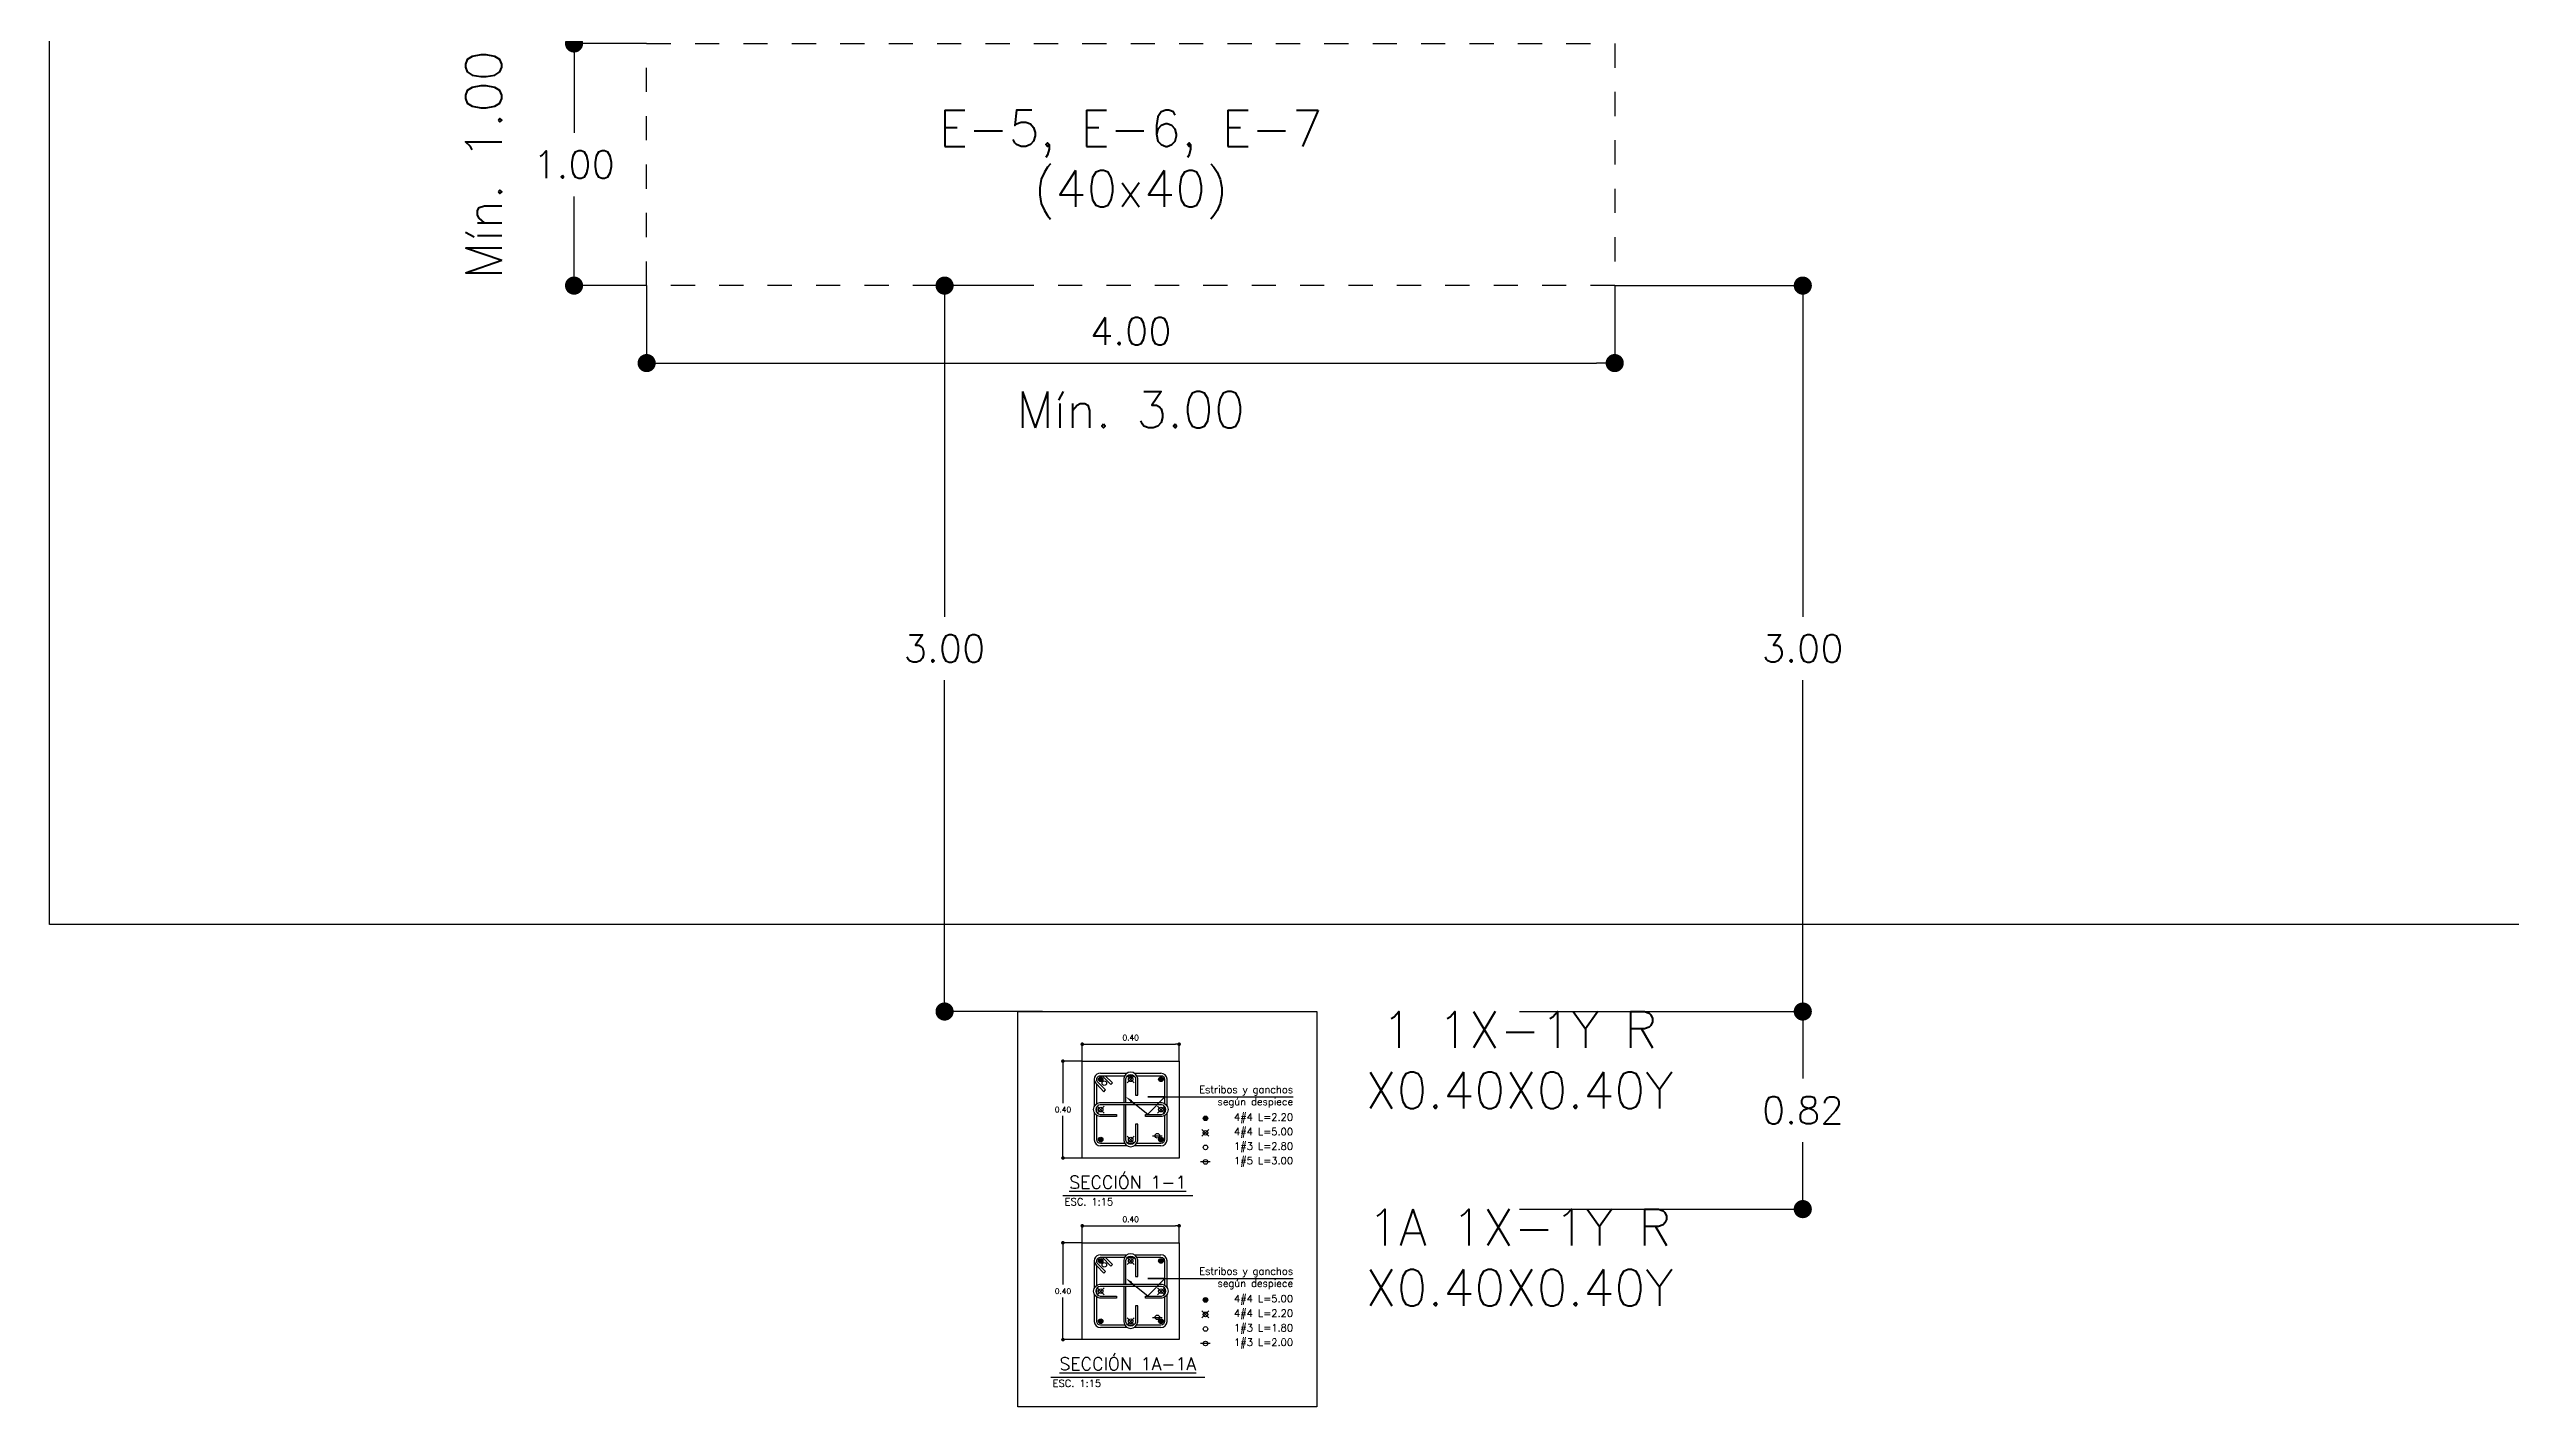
# Model space of a CAD drawing. Header units: millimetres. Extents: x 22.8 to 41.6, y 25.5 to 43.1.
# Drawn here: x 22.83 to 33, y 25.8 to 31.41 of the extents above; entities that cross this region are included whole.
import ezdxf
from ezdxf import colors
from ezdxf.entities.mleader import LeaderData, LeaderLine
from ezdxf.enums import TextEntityAlignment as Align
from ezdxf.math import Vec2, Vec3

# ---------------------------------------------------------------- set-up
doc = ezdxf.new("R2010")
doc.units = ezdxf.units.MM
doc.header["$LTSCALE"] = 0.01
doc.set_wipeout_variables(frame=1)
doc.linetypes.add('DASHED2', pattern=[0.375, 0.25, -0.125])
for name, color, linetype in [('FC_BORDES', 4, 'Continuous'), ('FC_COTAS', 1, 'Continuous'), ('FC_COTAS @ 15', 1, 'Continuous'), ('FC_ESTRIBOS', 3, 'Continuous'), ('FC_GANCHOS', 4, 'Continuous'), ('FC_INDICACIONES', 30, 'Continuous'), ('FC_INDICACIONES @ 75', 30, 'Continuous'), ('FC_PROYECCION', 6, 'DASHED2'), ('FC_R-100 @ 75', 12, 'Continuous'), ('FC_R-200', 5, 'Continuous'), ('FC_R-80', 11, 'Continuous'), ('FC_R-80 @ 15', 11, 'Continuous'), ('FC_REFUERZO 2', 1, 'Continuous')]:
    doc.layers.add(name, color=color, linetype=linetype)
for name, color, linetype, plot in [('FC_CAJON COLUMNAS', 230, 'Continuous', False), ('FC_HOJA', 230, 'Continuous', False), ('FC_TEXTO NO IMPRIMIR @ 75', 252, 'Continuous', False)]:
    doc.layers.add(name, color=color, linetype=linetype, plot=plot)
doc.styles.add('FC_TEXT', font='romans.shx', dxfattribs={"height": 0.002})
doc.styles.add('FC_TEXT1', font='romans.shx')
doc.dimstyles.new('FC_COTAS', dxfattribs={"dimtxt": 0.0015, "dimasz": 0.001, "dimexe": 0, "dimexo": 0, "dimgap": 0.001, "dimtad": 1, "dimtih": 1, "dimtoh": 1, "dimzin": 0, "dimdsep": 46, "dimtxsty": 'FC_TEXT1', "dimblk": 'DOT', "dimcen": 0.09, "dimclrd": 256, "dimclre": 256, "dimclrt": 256, "dimadec": 0, "dimazin": 0, "dimtfac": 1, "dimtix": 1, "dimtmove": 2, "dimatfit": 3, "dimfxl": 1.002, "dimtolj": 1, "dimtzin": 0, "dimlwd": -1, "dimarcsym": 0})

# ---------------------------------------------------------------- blocks, each defined once
blk = doc.blocks.new('_Dot')
at = {"color": 0, "linetype": 'ByBlock', "lineweight": -2}
blk.add_line((-0.5, 0), (-1, 0), dxfattribs=at)
at = {"color": 0, "linetype": 'ByBlock', "const_width": 0.5}
blk.add_lwpolyline([(-0.25, 0, 1), (0.25, 0, 1)], format="xyb", close=True, dxfattribs=at)
blk = doc.blocks.new('*D32')
at = {"layer": 'Defpoints', "color": 0, "ltscale": 0.6, "transparency": 16777216}
for p in [(25.299, 31.434), (24.999, 30.434), (25.299, 30.434)]:
    blk.add_point(p, dxfattribs=at)
at = {"layer": 'FC_INDICACIONES', "lineweight": -2, "ltscale": 0.6, "transparency": 16777216}
for p, q in [((25.299, 31.434), (24.999, 31.434)), ((25.299, 30.434), (24.999, 30.434))]:
    blk.add_line(p, q, dxfattribs=at)
at = {"layer": 'FC_INDICACIONES', "ltscale": 0.6, "transparency": 16777216}
for p, q in [((24.999, 31.359), (24.999, 31.065)), ((24.999, 30.509), (24.999, 30.802))]:
    blk.add_line(p, q, dxfattribs=at)
at = {"layer": 'FC_INDICACIONES', "ltscale": 0.6, "transparency": 16777216, "xscale": 0.075, "yscale": 0.075, "zscale": 0.075}
for p, rotation in [((24.999, 31.434), 90), ((24.999, 30.434), 270)]:
    blk.add_blockref('_Dot', p, dxfattribs=dict(at, rotation=rotation))
at = {"layer": 'FC_INDICACIONES', "ltscale": 0.6, "transparency": 16777216, "insert": (24.999, 30.934), "char_height": 0.1125, "attachment_point": 5, "style": 'FC_TEXT1'}
blk.add_mtext('\\A1;1.00', dxfattribs=at)
blk = doc.blocks.new('*D65')
at = {"layer": 'Defpoints', "color": 0, "ltscale": 0.6, "transparency": 16777216}
for p in [(25.299, 30.434), (29.299, 30.434), (29.299, 30.114)]:
    blk.add_point(p, dxfattribs=at)
at = {"layer": 'FC_INDICACIONES', "lineweight": -2, "ltscale": 0.6, "transparency": 16777216}
for p, q in [((25.299, 30.434), (25.299, 30.114)), ((29.299, 30.434), (29.299, 30.114))]:
    blk.add_line(p, q, dxfattribs=at)
at = {"layer": 'FC_INDICACIONES', "ltscale": 0.6, "transparency": 16777216}
blk.add_line((25.374, 30.114), (29.224, 30.114), dxfattribs=at)
at = {"layer": 'FC_INDICACIONES', "ltscale": 0.6, "transparency": 16777216, "xscale": 0.075, "yscale": 0.075, "zscale": 0.075, "rotation": 180}
blk.add_blockref('_Dot', (25.299, 30.114), dxfattribs=at)
at = {"layer": 'FC_INDICACIONES', "ltscale": 0.6, "transparency": 16777216, "xscale": 0.075, "yscale": 0.075, "zscale": 0.075}
blk.add_blockref('_Dot', (29.299, 30.114), dxfattribs=at)
at = {"layer": 'FC_INDICACIONES', "ltscale": 0.6, "transparency": 16777216, "insert": (27.299, 30.246), "char_height": 0.1125, "attachment_point": 5, "style": 'FC_TEXT1'}
blk.add_mtext('\\A1;4.00', dxfattribs=at)
blk = doc.blocks.new('*U49')
at = {"layer": 'FC_ESTRIBOS'}
for p, q in [((-0.125, 0), (0.125, 0)), ((-0.15, -0.275), (-0.15, -0.025)), ((0.15, -0.025), (0.15, -0.275)), ((0.125, -0.3), (-0.125, -0.3))]:
    blk.add_line(p, q, dxfattribs=at)
blk.add_lwpolyline([(-0.138, -0.034, -0.595586), (-0.125, -0.01), (0.125, -0.01, -0.414214), (0.14, -0.025), (0.14, -0.275, -0.414214), (0.125, -0.29), (-0.125, -0.29, -0.414214), (-0.14, -0.275), (-0.14, -0.045)], format="xyb", dxfattribs=at)
for points in [[(-0.14, -0.045), (-0.111, -0.076), (-0.104, -0.069), (-0.138, -0.034)], [(-0.118, -0.01), (-0.082, -0.047), (-0.075, -0.04), (-0.105, -0.01)]]:
    blk.add_lwpolyline(points, dxfattribs=at)
for centre, start, end in [((0.125, -0.025), 360, 90), ((-0.125, -0.025), 90, 231.6004), ((-0.125, -0.275), 180, 270), ((0.125, -0.275), 270, 360)]:
    blk.add_arc(centre, 0.0253, start, end, dxfattribs=at)
blk = doc.blocks.new('*U5')
h = blk.add_hatch(color=256)
h.dxf.hatch_style = 1
edge = h.paths.add_edge_path()
edge.add_arc((0, 0), 0.0119, 0, 360, ccw=False)
blk.add_circle((0, 0), 0.0119)
blk = doc.blocks.new('*U56')
for p, q in [((0.018, -0.018), (-0.018, 0.018)), ((-0.018, -0.018), (0.018, 0.018))]:
    blk.add_line(p, q)
blk.add_circle((0, 0), 0.0119)
blk = doc.blocks.new('*U51')
blk.add_wipeout([(0.029, -0.185), (0.029, -0.253), (0.029, -0.257), (0.027, -0.26), (0.026, -0.264), (0.024, -0.267), (0.021, -0.27), (0.019, -0.272), (0.016, -0.274), (0.012, -0.276), (0.009, -0.278), (0.005, -0.278), (0.002, -0.279), (-0.002, -0.279), (-0.006, -0.278), (-0.009, -0.277), (-0.013, -0.276), (-0.016, -0.274), (-0.019, -0.272), (-0.022, -0.269), (-0.024, -0.266), (-0.026, -0.263), (-0.028, -0.26), (-0.029, -0.256), (-0.029, -0.253), (-0.029, 0.003), (-0.029, 0.007), (-0.028, 0.011), (-0.026, 0.014), (-0.024, 0.017), (-0.022, 0.02), (-0.019, 0.023), (-0.016, 0.025), (-0.013, 0.027), (-0.009, 0.028), (-0.006, 0.029), (-0.002, 0.029), (0.002, 0.03), (0.005, 0.029), (0.009, 0.028), (0.012, 0.027), (0.016, 0.025), (0.019, 0.023), (0.021, 0.02), (0.024, 0.018), (0.026, 0.014), (0.027, 0.011), (0.029, 0.008), (0.029, 0.004), (0.029, 0.003), (0.029, -0.065), (0.02, -0.065), (0.02, 0.002), (0.02, 0.003), (0.019, 0.005), (0.018, 0.008), (0.017, 0.01), (0.016, 0.012), (0.014, 0.014), (0.013, 0.015), (0.011, 0.017), (0.008, 0.018), (0.006, 0.019), (0.004, 0.02), (0.001, 0.02), (-0.001, 0.02), (-0.004, 0.02), (-0.006, 0.019), (-0.009, 0.018), (-0.011, 0.017), (-0.013, 0.015), (-0.015, 0.014), (-0.016, 0.012), (-0.018, 0.009), (-0.019, 0.007), (-0.019, 0.005), (-0.02, 0.002), (-0.02, -0.252), (-0.019, -0.254), (-0.019, -0.256), (-0.018, -0.259), (-0.016, -0.261), (-0.015, -0.263), (-0.013, -0.265), (-0.011, -0.266), (-0.009, -0.267), (-0.006, -0.268), (-0.004, -0.269), (-0.001, -0.269), (0.001, -0.269), (0.004, -0.269), (0.006, -0.268), (0.008, -0.267), (0.011, -0.266), (0.013, -0.265), (0.014, -0.263), (0.016, -0.261), (0.017, -0.259), (0.018, -0.257), (0.019, -0.254), (0.02, -0.252), (0.02, -0.185)])
blk.add_lwpolyline([(0.02, -0.185), (0.02, -0.251, -0.900773), (-0.02, -0.251), (-0.02, 0.002, -0.900773), (0.02, 0.002), (0.02, -0.065), (0.029, -0.065), (0.029, 0.003, 0.917819), (-0.029, 0.003), (-0.029, -0.252), (-0.029, -0.252, 0.917819), (0.029, -0.252), (0.029, -0.185)], format="xyb", close=True)
blk = doc.blocks.new('*U52')
blk.add_wipeout([(0.185, -0.029), (0.253, -0.029), (0.257, -0.029), (0.26, -0.027), (0.264, -0.026), (0.267, -0.024), (0.27, -0.021), (0.272, -0.019), (0.274, -0.016), (0.276, -0.012), (0.278, -0.009), (0.278, -0.005), (0.279, -0.002), (0.279, 0.002), (0.278, 0.006), (0.277, 0.009), (0.276, 0.013), (0.274, 0.016), (0.272, 0.019), (0.269, 0.022), (0.266, 0.024), (0.263, 0.026), (0.26, 0.028), (0.256, 0.029), (0.253, 0.029), (-0.003, 0.029), (-0.007, 0.029), (-0.011, 0.028), (-0.014, 0.026), (-0.017, 0.024), (-0.02, 0.022), (-0.023, 0.019), (-0.025, 0.016), (-0.027, 0.013), (-0.028, 0.009), (-0.029, 0.006), (-0.029, 0.002), (-0.03, -0.002), (-0.029, -0.005), (-0.028, -0.009), (-0.027, -0.012), (-0.025, -0.016), (-0.023, -0.019), (-0.02, -0.021), (-0.018, -0.024), (-0.014, -0.026), (-0.011, -0.027), (-0.008, -0.029), (-0.004, -0.029), (-0.003, -0.029), (0.065, -0.029), (0.065, -0.02), (-0.002, -0.02), (-0.003, -0.02), (-0.005, -0.019), (-0.008, -0.018), (-0.01, -0.017), (-0.012, -0.016), (-0.014, -0.014), (-0.015, -0.013), (-0.017, -0.011), (-0.018, -0.008), (-0.019, -0.006), (-0.02, -0.004), (-0.02, -0.001), (-0.02, 0.001), (-0.02, 0.004), (-0.019, 0.006), (-0.018, 0.009), (-0.017, 0.011), (-0.015, 0.013), (-0.014, 0.015), (-0.012, 0.016), (-0.009, 0.018), (-0.007, 0.019), (-0.005, 0.019), (-0.002, 0.02), (0.252, 0.02), (0.254, 0.019), (0.256, 0.019), (0.259, 0.018), (0.261, 0.016), (0.263, 0.015), (0.265, 0.013), (0.266, 0.011), (0.267, 0.009), (0.268, 0.006), (0.269, 0.004), (0.269, 0.001), (0.269, -0.001), (0.269, -0.004), (0.268, -0.006), (0.267, -0.008), (0.266, -0.011), (0.265, -0.013), (0.263, -0.014), (0.261, -0.016), (0.259, -0.017), (0.257, -0.018), (0.254, -0.019), (0.252, -0.02), (0.185, -0.02)])
blk.add_lwpolyline([(0.185, -0.02), (0.251, -0.02, 0.900773), (0.251, 0.02), (-0.002, 0.02, 0.900773), (-0.002, -0.02), (0.065, -0.02), (0.065, -0.029), (-0.003, -0.029, -0.917819), (-0.003, 0.029), (0.252, 0.029), (0.252, 0.029, -0.917819), (0.252, -0.029), (0.185, -0.029)], format="xyb", close=True)
blk = doc.blocks.new('*U53')
blk.add_circle((0, 0), 0.0119)
blk = doc.blocks.new('*U54')
blk.add_line((0.025, 0), (-0.025, 0))
blk.add_circle((0, 0), 0.0119)
blk = doc.blocks.new('*U55')
at = {"layer": 'FC_R-200', "color": 4, "ltscale": 1.5}
blk.add_lwpolyline([(-0.0179, 0), (0.0179, 0)], dxfattribs=at)
at = {"layer": 'FC_R-200', "ltscale": 1.5, "style": 'FC_TEXT1'}
blk.add_attdef('%%UTÍTULO', text='', height=0.0035, dxfattribs=at).set_placement((0, 0.00366), align=Align.MIDDLE_CENTER)
at = {"layer": 'FC_R-80', "ltscale": 1.5, "style": 'FC_TEXT1'}
blk.add_attdef('ESCALA', text='', height=0.002, dxfattribs=at).set_placement((-0.01738, -0.0017), align=Align.MIDDLE_LEFT)
blk = doc.blocks.new('*D79')
at = {"layer": 'Defpoints', "color": 0, "ltscale": 0.6, "transparency": 16777216}
for p in [(27.499, 27.301), (27.099, 27.231), (27.499, 27.231)]:
    blk.add_point(p, dxfattribs=at)
at = {"layer": 'FC_COTAS', "lineweight": -2, "ltscale": 0.6, "transparency": 16777216}
for p, q in [((27.099, 27.231), (27.099, 27.301)), ((27.499, 27.231), (27.499, 27.301))]:
    blk.add_line(p, q, dxfattribs=at)
at = {"layer": 'FC_COTAS', "ltscale": 0.6, "transparency": 16777216}
blk.add_line((27.114, 27.301), (27.484, 27.301), dxfattribs=at)
at = {"layer": 'FC_COTAS', "ltscale": 0.6, "transparency": 16777216, "xscale": 0.015, "yscale": 0.015, "zscale": 0.015, "rotation": 180}
blk.add_blockref('_Dot', (27.099, 27.301), dxfattribs=at)
at = {"layer": 'FC_COTAS', "ltscale": 0.6, "transparency": 16777216, "xscale": 0.015, "yscale": 0.015, "zscale": 0.015}
blk.add_blockref('_Dot', (27.499, 27.301), dxfattribs=at)
at = {"layer": 'FC_COTAS', "ltscale": 0.6, "transparency": 16777216, "insert": (27.299, 27.328), "char_height": 0.0225, "attachment_point": 5, "style": 'FC_TEXT1'}
blk.add_mtext('\\A1;0.40', dxfattribs=at)
blk = doc.blocks.new('*D80')
at = {"layer": 'Defpoints', "color": 0, "ltscale": 0.6, "transparency": 16777216}
for p in [(27.099, 27.231), (27.019, 26.831), (27.099, 26.831)]:
    blk.add_point(p, dxfattribs=at)
at = {"layer": 'FC_COTAS', "lineweight": -2, "ltscale": 0.6, "transparency": 16777216}
for p, q in [((27.099, 27.231), (27.019, 27.231)), ((27.099, 26.831), (27.019, 26.831))]:
    blk.add_line(p, q, dxfattribs=at)
at = {"layer": 'FC_COTAS', "ltscale": 0.6, "transparency": 16777216}
for p, q in [((27.019, 27.216), (27.019, 27.058)), ((27.019, 26.846), (27.019, 27.005))]:
    blk.add_line(p, q, dxfattribs=at)
at = {"layer": 'FC_COTAS', "ltscale": 0.6, "transparency": 16777216, "xscale": 0.015, "yscale": 0.015, "zscale": 0.015}
for p, rotation in [((27.019, 27.231), 90), ((27.019, 26.831), 270)]:
    blk.add_blockref('_Dot', p, dxfattribs=dict(at, rotation=rotation))
at = {"layer": 'FC_COTAS', "ltscale": 0.6, "transparency": 16777216, "insert": (27.019, 27.031), "char_height": 0.0225, "attachment_point": 5, "style": 'FC_TEXT1'}
blk.add_mtext('\\A1;0.40', dxfattribs=at)
blk = doc.blocks.new('*U57')
at = {"layer": 'FC_R-200', "color": 4, "ltscale": 1.5}
blk.add_lwpolyline([(-0.02123, 0), (0.02123, 0)], dxfattribs=at)
at = {"layer": 'FC_R-200', "ltscale": 1.5, "style": 'FC_TEXT1'}
blk.add_attdef('%%UTÍTULO', text='', height=0.0035, dxfattribs=at).set_placement((0, 0.00366), align=Align.MIDDLE_CENTER)
at = {"layer": 'FC_R-80', "ltscale": 1.5, "style": 'FC_TEXT1'}
blk.add_attdef('ESCALA', text='', height=0.002, dxfattribs=at).set_placement((-0.02071, -0.0017), align=Align.MIDDLE_LEFT)
blk = doc.blocks.new('*D86')
at = {"layer": 'Defpoints', "color": 0, "ltscale": 0.6, "transparency": 16777216}
for p in [(27.499, 26.551), (27.099, 26.481), (27.499, 26.481)]:
    blk.add_point(p, dxfattribs=at)
at = {"layer": 'FC_COTAS', "lineweight": -2, "ltscale": 0.6, "transparency": 16777216}
for p, q in [((27.099, 26.481), (27.099, 26.551)), ((27.499, 26.481), (27.499, 26.551))]:
    blk.add_line(p, q, dxfattribs=at)
at = {"layer": 'FC_COTAS', "ltscale": 0.6, "transparency": 16777216}
blk.add_line((27.114, 26.551), (27.484, 26.551), dxfattribs=at)
at = {"layer": 'FC_COTAS', "ltscale": 0.6, "transparency": 16777216, "xscale": 0.015, "yscale": 0.015, "zscale": 0.015, "rotation": 180}
blk.add_blockref('_Dot', (27.099, 26.551), dxfattribs=at)
at = {"layer": 'FC_COTAS', "ltscale": 0.6, "transparency": 16777216, "xscale": 0.015, "yscale": 0.015, "zscale": 0.015}
blk.add_blockref('_Dot', (27.499, 26.551), dxfattribs=at)
at = {"layer": 'FC_COTAS', "ltscale": 0.6, "transparency": 16777216, "insert": (27.299, 26.578), "char_height": 0.0225, "attachment_point": 5, "style": 'FC_TEXT1'}
blk.add_mtext('\\A1;0.40', dxfattribs=at)
blk = doc.blocks.new('*D87')
at = {"layer": 'Defpoints', "color": 0, "ltscale": 0.6, "transparency": 16777216}
for p in [(27.099, 26.481), (27.019, 26.081), (27.099, 26.081)]:
    blk.add_point(p, dxfattribs=at)
at = {"layer": 'FC_COTAS', "lineweight": -2, "ltscale": 0.6, "transparency": 16777216}
for p, q in [((27.099, 26.481), (27.019, 26.481)), ((27.099, 26.081), (27.019, 26.081))]:
    blk.add_line(p, q, dxfattribs=at)
at = {"layer": 'FC_COTAS', "ltscale": 0.6, "transparency": 16777216}
for p, q in [((27.019, 26.466), (27.019, 26.308)), ((27.019, 26.096), (27.019, 26.255))]:
    blk.add_line(p, q, dxfattribs=at)
at = {"layer": 'FC_COTAS', "ltscale": 0.6, "transparency": 16777216, "xscale": 0.015, "yscale": 0.015, "zscale": 0.015}
for p, rotation in [((27.019, 26.481), 90), ((27.019, 26.081), 270)]:
    blk.add_blockref('_Dot', p, dxfattribs=dict(at, rotation=rotation))
at = {"layer": 'FC_COTAS', "ltscale": 0.6, "transparency": 16777216, "insert": (27.019, 26.281), "char_height": 0.0225, "attachment_point": 5, "style": 'FC_TEXT1'}
blk.add_mtext('\\A1;0.40', dxfattribs=at)
blk = doc.blocks.new('*D73')
at = {"layer": 'Defpoints', "color": 0, "ltscale": 0.6, "transparency": 16777216}
for p in [(26.805, 30.434), (26.53, 27.436), (26.934, 27.436)]:
    blk.add_point(p, dxfattribs=at)
at = {"layer": 'FC_INDICACIONES', "lineweight": -2, "ltscale": 0.6, "transparency": 16777216}
for p, q in [((26.805, 30.434), (26.53, 30.434)), ((26.934, 27.436), (26.53, 27.436))]:
    blk.add_line(p, q, dxfattribs=at)
at = {"layer": 'FC_INDICACIONES', "ltscale": 0.6, "transparency": 16777216}
for p, q in [((26.53, 30.359), (26.53, 29.066)), ((26.53, 27.511), (26.53, 28.804))]:
    blk.add_line(p, q, dxfattribs=at)
at = {"layer": 'FC_INDICACIONES', "ltscale": 0.6, "transparency": 16777216, "xscale": 0.075, "yscale": 0.075, "zscale": 0.075}
for p, rotation in [((26.53, 30.434), 90), ((26.53, 27.436), 270)]:
    blk.add_blockref('_Dot', p, dxfattribs=dict(at, rotation=rotation))
at = {"layer": 'FC_INDICACIONES', "ltscale": 0.6, "transparency": 16777216, "insert": (26.53, 28.935), "char_height": 0.1125, "attachment_point": 5, "style": 'FC_TEXT1'}
blk.add_mtext('\\A1;3.00', dxfattribs=at)
blk = doc.blocks.new('*D75')
at = {"layer": 'Defpoints', "color": 0, "ltscale": 0.6, "transparency": 16777216}
for p in [(29.299, 30.434), (28.905, 27.436), (30.076, 27.436)]:
    blk.add_point(p, dxfattribs=at)
at = {"layer": 'FC_INDICACIONES', "lineweight": -2, "ltscale": 0.6, "transparency": 16777216}
for p, q in [((29.299, 30.434), (30.076, 30.434)), ((28.905, 27.436), (30.076, 27.436))]:
    blk.add_line(p, q, dxfattribs=at)
at = {"layer": 'FC_INDICACIONES', "ltscale": 0.6, "transparency": 16777216}
for p, q in [((30.076, 30.359), (30.076, 29.066)), ((30.076, 27.511), (30.076, 28.804))]:
    blk.add_line(p, q, dxfattribs=at)
at = {"layer": 'FC_INDICACIONES', "ltscale": 0.6, "transparency": 16777216, "xscale": 0.075, "yscale": 0.075, "zscale": 0.075}
for p, rotation in [((30.076, 30.434), 90), ((30.076, 27.436), 270)]:
    blk.add_blockref('_Dot', p, dxfattribs=dict(at, rotation=rotation))
at = {"layer": 'FC_INDICACIONES', "ltscale": 0.6, "transparency": 16777216, "insert": (30.076, 28.935), "char_height": 0.1125, "attachment_point": 5, "style": 'FC_TEXT1'}
blk.add_mtext('\\A1;3.00', dxfattribs=at)
blk = doc.blocks.new('*D76')
at = {"layer": 'Defpoints', "color": 0, "ltscale": 0.6, "transparency": 16777216}
for p in [(28.905, 27.436), (28.905, 26.62), (30.076, 26.62)]:
    blk.add_point(p, dxfattribs=at)
at = {"layer": 'FC_INDICACIONES', "lineweight": -2, "ltscale": 0.6, "transparency": 16777216}
for p, q in [((28.905, 27.436), (30.076, 27.436)), ((28.905, 26.62), (30.076, 26.62))]:
    blk.add_line(p, q, dxfattribs=at)
at = {"layer": 'FC_INDICACIONES', "ltscale": 0.6, "transparency": 16777216}
for p, q in [((30.076, 27.361), (30.076, 27.16)), ((30.076, 26.695), (30.076, 26.897))]:
    blk.add_line(p, q, dxfattribs=at)
at = {"layer": 'FC_INDICACIONES', "ltscale": 0.6, "transparency": 16777216, "xscale": 0.075, "yscale": 0.075, "zscale": 0.075}
for p, rotation in [((30.076, 27.436), 90), ((30.076, 26.62), 270)]:
    blk.add_blockref('_Dot', p, dxfattribs=dict(at, rotation=rotation))
at = {"layer": 'FC_INDICACIONES', "ltscale": 0.6, "transparency": 16777216, "insert": (30.076, 27.028), "char_height": 0.1125, "attachment_point": 5, "style": 'FC_TEXT1'}
blk.add_mtext('\\A1;0.82', dxfattribs=at)

msp = doc.modelspace()

# ---------------------------------------------------------------- linework, layer by layer
at = {"layer": 'FC_BORDES', "color": 4, "ltscale": 0.9}
for points in [[(27.099, 27.231), (27.499, 27.231), (27.499, 26.831), (27.099, 26.831)], [(27.099, 26.481), (27.499, 26.481), (27.499, 26.081), (27.099, 26.081)]]:
    msp.add_lwpolyline(points, close=True, dxfattribs=at)
at = {"layer": 'FC_CAJON COLUMNAS'}
msp.add_lwpolyline([(22.831, 41.851), (41.602, 41.851), (41.602, 27.796), (22.831, 27.796)], close=True, dxfattribs=at)
at = {"layer": 'FC_PROYECCION', "ltscale": 0.6}
msp.add_lwpolyline([(25.299, 30.434), (25.299, 31.434), (29.299, 31.434), (29.299, 30.434)], close=True, dxfattribs=at)

# ---------------------------------------------------------------- block references
at = {"layer": 'FC_ESTRIBOS'}
for p in [(27.299, 27.181), (27.299, 26.431)]:
    msp.add_blockref('*U49', p, dxfattribs=at)
at = {"layer": 'FC_R-200', "xscale": 15, "yscale": 15, "zscale": 15}
for name, p, values in [('*U55', (27.287, 26.676), {'%%UTÍTULO': '%%USECCIÓN 1-1', 'ESCALA': 'ESC. 1:15'}), ('*U57', (27.287, 25.926), {'%%UTÍTULO': '%%USECCIÓN 1A-1A', 'ESCALA': 'ESC. 1:15'})]:
    msp.add_blockref(name, p, dxfattribs=at).add_auto_attribs(values)
at = {"layer": 'FC_REFUERZO 2', "ltscale": 0.9, "xscale": 0.8, "yscale": 0.8, "zscale": 0.8}
for name, p in [('*U5', (27.175, 27.156)), ('*U56', (27.299, 27.156)), ('*U5', (27.424, 27.156)), ('*U53', (27.19, 27.14)), ('*U56', (27.175, 27.031)), ('*U56', (27.424, 27.031)), ('*U5', (27.608, 26.995)), ('*U5', (27.175, 26.907)), ('*U56', (27.299, 26.907)), ('*U5', (27.424, 26.907)), ('*U56', (27.608, 26.935)), ('*U53', (27.608, 26.875)), ('*U54', (27.608, 26.815)), ('*U5', (27.175, 26.406)), ('*U53', (27.19, 26.39)), ('*U56', (27.299, 26.406)), ('*U5', (27.424, 26.406)), ('*U56', (27.175, 26.281)), ('*U56', (27.424, 26.281)), ('*U5', (27.608, 26.245)), ('*U5', (27.175, 26.157)), ('*U56', (27.299, 26.157)), ('*U5', (27.424, 26.157)), ('*U56', (27.608, 26.185)), ('*U54', (27.608, 26.065)), ('*U53', (27.608, 26.125))]:
    msp.add_blockref(name, p, dxfattribs=at)
at = {"layer": 'FC_REFUERZO 2', "ltscale": 0.9, "xscale": 0.8, "yscale": 0.8, "zscale": 0.8, "rotation": 180}
for p in [(27.409, 26.923), (27.409, 26.173)]:
    msp.add_blockref('*U54', p, dxfattribs=at)

# ---------------------------------------------------------------- texts
at = {"layer": 'FC_INDICACIONES @ 75', "insert": (24.625, 30.934), "char_height": 0.15, "width": 1.08721, "attachment_point": 5, "rotation": 90, "style": 'FC_TEXT'}
msp.add_mtext('Mín. 1.00', dxfattribs=at)
at = {"layer": 'FC_INDICACIONES @ 75', "insert": (27.299, 29.922), "char_height": 0.15, "width": 1.23348, "attachment_point": 5, "style": 'FC_TEXT'}
msp.add_mtext('Mín. 3.00', dxfattribs=at)
at = {"layer": 'FC_R-100 @ 75', "ltscale": 0.6, "insert": (27.299, 30.934), "char_height": 0.15, "width": 1.81579, "attachment_point": 5, "style": 'FC_TEXT'}
msp.add_mtext('E-5, E-6, E-7\\P(40x40)', dxfattribs=at)
at = {"layer": 'FC_R-80 @ 15', "char_height": 0.03, "attachment_point": 6, "style": 'FC_TEXT'}
for s, insert, width in [('Estribos y ganchos según despiece', (27.97, 27.084), 0.46019), ('4#4 L=2.20', (27.97, 26.995), 0.27459), ('4#4 L=5.00', (27.97, 26.935), 0.27459), ('1#3 L=2.80', (27.97, 26.875), 0.27459), ('1#5 L=3.00', (27.97, 26.815), 0.27459), ('Estribos y ganchos según despiece', (27.97, 26.334), 0.46019), ('4#4 L=5.00', (27.97, 26.245), 0.27459), ('4#4 L=2.20', (27.97, 26.185), 0.27459), ('1#3 L=1.80', (27.97, 26.125), 0.27459), ('1#3 L=2.00', (27.97, 26.065), 0.27459)]:
    msp.add_mtext(s, dxfattribs=dict(at, insert=insert, width=width))
at = {"layer": 'FC_TEXTO NO IMPRIMIR @ 75', "char_height": 0.15, "attachment_point": 2, "style": 'FC_TEXT'}
for s, insert, width in [('1 1X-1Y R\\PX0.40X0.40Y', (28.905, 27.436), 1.40864), ('1A 1X-1Y R\\PX0.40X0.40Y', (28.905, 26.62), 1.44436)]:
    msp.add_mtext(s, dxfattribs=dict(at, insert=insert, width=width))

# ---------------------------------------------------------------- dimensions: what is measured, and where the dimension line sits
at = {"layer": 'FC_INDICACIONES @ 75', "ltscale": 0.6}
for base, p1, p2, picture, middle in [((24.999, 30.434), (25.299, 31.434), (25.299, 30.434), '*D32', (24.999, 30.934)), ((26.53, 27.436), (26.805, 30.434), (26.934, 27.436), '*D73', (26.53, 28.935)), ((30.076, 27.436), (29.299, 30.434), (28.905, 27.436), '*D75', (30.076, 28.935)), ((30.076, 26.62), (28.905, 27.436), (28.905, 26.62), '*D76', (30.076, 27.028))]:
    dim = msp.add_linear_dim(base=base, p1=p1, p2=p2, angle=90, dimstyle='FC_COTAS', override={"dimscale": 75, "dimtix": 1, "dimtofl": 1, "dimtmove": 2, "dimatfit": 3}, dxfattribs=at)
    dim.commit()
    dim.dimension.update_dxf_attribs({"geometry": picture, "text_midpoint": middle})
dim = msp.add_linear_dim(base=(29.299, 30.114), p1=(25.299, 30.434), p2=(29.299, 30.434), dimstyle='FC_COTAS', override={"dimscale": 75, "dimtix": 1, "dimtofl": 1, "dimtmove": 2, "dimatfit": 3}, dxfattribs=at)
dim.commit()
dim.dimension.update_dxf_attribs({"geometry": '*D65', "text_midpoint": (27.299, 30.246)})

# ---------------------------------------------------------------- next in the draw order: block references
at = {"layer": 'FC_GANCHOS', "ltscale": 0.9}
for p in [(27.299, 27.156), (27.299, 26.406)]:
    msp.add_blockref('*U51', p, dxfattribs=at)

# ---------------------------------------------------------------- next in the draw order: block references
for p in [(27.175, 27.031), (27.175, 26.281)]:
    msp.add_blockref('*U52', p, dxfattribs=at)

# ---------------------------------------------------------------- next in the draw order: dimensions: what is measured, and where the dimension line sits
at = {"layer": 'FC_COTAS @ 15', "ltscale": 0.6}
for base, p1, p2, picture, middle in [((27.499, 27.301), (27.099, 27.231), (27.499, 27.231), '*D79', (27.299, 27.328)), ((27.499, 26.551), (27.099, 26.481), (27.499, 26.481), '*D86', (27.299, 26.578))]:
    dim = msp.add_linear_dim(base=base, p1=p1, p2=p2, dimstyle='FC_COTAS', override={"dimscale": 15, "dimtix": 1, "dimtofl": 1, "dimtmove": 2, "dimatfit": 3}, dxfattribs=at)
    dim.commit()
    dim.dimension.update_dxf_attribs({"geometry": picture, "text_midpoint": middle})

# ---------------------------------------------------------------- next in the draw order: linework, layer by layer
at = {"layer": 'FC_HOJA', "ltscale": 0.6}
msp.add_lwpolyline([(26.832, 27.436), (28.068, 27.436), (28.068, 25.804), (26.832, 25.804)], close=True, dxfattribs=at)

# ---------------------------------------------------------------- next in the draw order: dimensions: what is measured, and where the dimension line sits
at = {"layer": 'FC_COTAS @ 15', "ltscale": 0.6}
for base, p1, p2, picture, middle in [((27.019, 26.831), (27.099, 27.231), (27.099, 26.831), '*D80', (27.019, 27.031)), ((27.019, 26.081), (27.099, 26.481), (27.099, 26.081), '*D87', (27.019, 26.281))]:
    dim = msp.add_linear_dim(base=base, p1=p1, p2=p2, angle=90, dimstyle='FC_COTAS', override={"dimscale": 15, "dimtix": 1, "dimtofl": 1, "dimtmove": 2, "dimatfit": 3}, dxfattribs=at)
    dim.commit()
    dim.dimension.update_dxf_attribs({"geometry": picture, "text_midpoint": middle})

# ---------------------------------------------------------------- next in the draw order: leaders
ml = msp.add_multileader_mtext('Standard', dxfattribs=at)
ml.set_content('', color=11, style='FC_TEXT1')
ml.set_leader_properties()
ml.build(insert=Vec2(0, 0))
ml.multileader.update_dxf_attribs({"text_left_attachment_type": 6, "text_right_attachment_type": 6, "dogleg_length": 0.008, "arrow_head_size": 0.03, "scale": 15})
ctx = ml.context
ctx.base_point, ctx.scale, ctx.char_height, ctx.arrow_head_size, ctx.landing_gap_size, ctx.plane_origin = Vec3(27.955, 27.084), 15, 0.03, 0.03, 0.015, Vec3(27.342, 29.084)
ctx.left_attachment, ctx.right_attachment = 6, 6
notes = []
notes.append((ctx, [(0, (1, 1, 0), (27.37, 27.084), (1, 0), 0.585, [(2, [(27.279, 27.084), (27.37, 27.012), (27.44, 27.084)], 0, [])])]))
ctx.mtext.insert, ctx.mtext.flow_direction = Vec3(27.97, 27.114), 5
ml = msp.add_multileader_mtext('Standard', dxfattribs=at)
ml.set_content('', color=11, style='FC_TEXT1')
ml.set_leader_properties()
ml.build(insert=Vec2(0, 0))
ml.multileader.update_dxf_attribs({"text_left_attachment_type": 6, "text_right_attachment_type": 6, "dogleg_length": 0.008, "arrow_head_size": 0.03, "scale": 15})
ctx = ml.context
ctx.base_point, ctx.scale, ctx.char_height, ctx.arrow_head_size, ctx.landing_gap_size, ctx.plane_origin = Vec3(27.955, 26.334), 15, 0.03, 0.03, 0.015, Vec3(27.342, 28.334)
ctx.left_attachment, ctx.right_attachment = 6, 6
notes.append((ctx, [(0, (1, 1, 0), (27.37, 26.334), (1, 0), 0.585, [(2, [(27.279, 26.334), (27.37, 26.262), (27.44, 26.334)], 0, [])])]))
ctx.mtext.insert, ctx.mtext.flow_direction = Vec3(27.97, 26.364), 5
for ctx, leaders in notes:
    for number, flags, end, landing, length, lines in leaders:
        leader = LeaderData()
        leader.index, (leader.has_last_leader_line, leader.has_dogleg_vector, leader.attachment_direction) = number, flags
        leader.last_leader_point, leader.dogleg_vector, leader.dogleg_length = Vec3(end), Vec3(landing), length
        for number, points, colour, breaks in lines:
            line = LeaderLine()
            line.index, line.vertices, line.color, line.breaks = number, Vec3.list(points), colors.encode_raw_color(colour), breaks
            leader.lines.append(line)
        ctx.leaders.append(leader)

doc.saveas('drawing.dxf')
